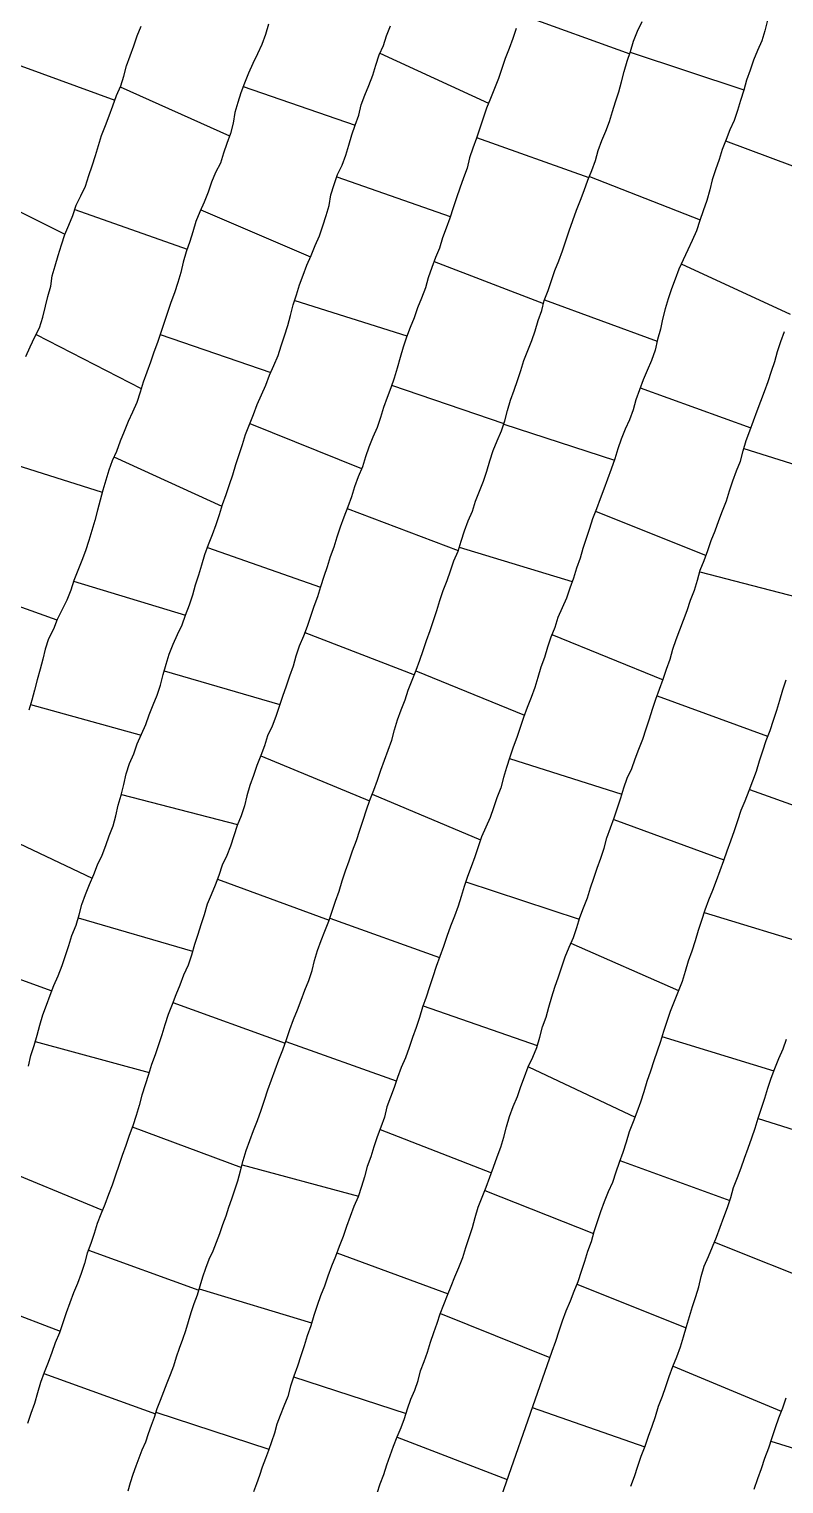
# Model space of a CAD drawing. Extents: x 703186 to 703989, y 1560402 to 1561368.
# Drawn here: x 703585.5 to 703614.3, y 1560689.2 to 1560744.7 of the extents above; entities that cross this region are included whole.
import ezdxf

# ---------------------------------------------------------------- set-up
doc = ezdxf.new("R2010")
doc.units = 0
doc.layers.add('10124_2002_REAL', color=30, linetype='Continuous')
doc.layers.add('AGROCAD PLL', color=7, linetype='Continuous')

msp = doc.modelspace()

# ---------------------------------------------------------------- linework, layer by layer
at = {"layer": '10124_2002_REAL'}
for points in [[(703613.6664, 1560745.0634), (703613.5587, 1560744.6634), (703613.4454, 1560744.2801), (703613.2828, 1560743.9081), (703613.1383, 1560743.5347), (703613.0054, 1560743.1571), (703612.8709, 1560742.775), (703612.758, 1560742.3906), (703612.6338, 1560742.0014), (703612.517, 1560741.6203), (703612.3897, 1560741.2432), (703612.2285, 1560740.8772), (703612.0836, 1560740.5092), (703611.9424, 1560740.1296), (703611.8193, 1560739.7436), (703611.6868, 1560739.3576), (703611.5577, 1560738.9692), (703611.4655, 1560738.5859), (703611.3474, 1560738.1878), (703611.2098, 1560737.7952), (703611.0793, 1560737.4167), (703610.9518, 1560737.0297), (703610.7898, 1560736.6578), (703610.627, 1560736.2965), (703610.4477, 1560735.9259), (703610.2806, 1560735.565), (703610.1407, 1560735.1883), (703610.0054, 1560734.8093), (703609.8696, 1560734.428), (703609.7575, 1560734.0506), (703609.6601, 1560733.6635), (703609.5829, 1560733.2709), (703609.4699, 1560732.8767), (703609.378, 1560732.4732), (703609.2345, 1560732.0766), (703609.0738, 1560731.6983), (703608.9172, 1560731.3434), (703608.7807, 1560730.965), (703608.6404, 1560730.5847), (703608.5338, 1560730.2032), (703608.3975, 1560729.8229), (703608.2312, 1560729.4562), (703608.0774, 1560729.0803), (703607.9545, 1560728.7084), (703607.8371, 1560728.3252), (703607.7055, 1560727.9307), (703607.561, 1560727.5504), (703607.4196, 1560727.1726), (703607.278, 1560726.7987), (703607.1386, 1560726.4187), (703606.9887, 1560726.0449), (703606.8704, 1560725.669), (703606.7439, 1560725.2883), (703606.6189, 1560724.9113), (703606.5131, 1560724.5437), (703606.3785, 1560724.1628), (703606.2577, 1560723.7712), (703606.1216, 1560723.3923), (703605.9921, 1560723.0124), (703605.8286, 1560722.6437), (703605.6663, 1560722.2734), (703605.543, 1560721.8903), (703605.3929, 1560721.5212), (703605.2643, 1560721.1391), (703605.1606, 1560720.749), (703605.0157, 1560720.3757), (703604.9029, 1560719.9876), (703604.7855, 1560719.6036), (703604.6403, 1560719.2231), (703604.4994, 1560718.8413), (703604.3511, 1560718.465), (703604.223, 1560718.0799), (703604.1039, 1560717.7024), (703603.9628, 1560717.3284), (703603.8323, 1560716.9467), (703603.7084, 1560716.556), (703603.5954, 1560716.1752), (703603.4898, 1560715.7808), (703603.3344, 1560715.3968), (703603.2019, 1560715.0195), (703603.0752, 1560714.6448), (703602.914, 1560714.272), (703602.7508, 1560713.9067), (703602.6235, 1560713.5323), (703602.49, 1560713.1418), (703602.3521, 1560712.7574), (703602.2141, 1560712.3914), (703602.0903, 1560712.0145), (703601.9745, 1560711.6298), (703601.856, 1560711.2568), (703601.7151, 1560710.8813), (703601.5716, 1560710.4987), (703601.4331, 1560710.1094), (703601.2986, 1560709.729), (703601.1604, 1560709.3377), (703601.0174, 1560708.956), (703600.897, 1560708.5644), (703600.7664, 1560708.1799), (703600.633, 1560707.7964), (703600.4988, 1560707.4108), (703600.3814, 1560707.02), (703600.2536, 1560706.6318), (703600.1167, 1560706.2519), (703599.9894, 1560705.8661), (703599.8446, 1560705.4805), (703599.6852, 1560705.1063), (703599.5398, 1560704.7312), (703599.416, 1560704.3461), (703599.2763, 1560703.9784), (703599.1428, 1560703.603), (703599.0451, 1560703.214), (703598.9113, 1560702.833), (703598.7674, 1560702.4643), (703598.644, 1560702.0782), (703598.5202, 1560701.702), (703598.3907, 1560701.3239), (703598.2882, 1560700.9415), (703598.1699, 1560700.5673), (703598.0415, 1560700.1748), (703597.8732, 1560699.7985), (703597.7333, 1560699.4281), (703597.6018, 1560699.0416), (703597.4671, 1560698.6575), (703597.3195, 1560698.2828), (703597.1776, 1560697.8966), (703597.0257, 1560697.5237), (703596.8894, 1560697.1494), (703596.7525, 1560696.7666), (703596.6031, 1560696.394), (703596.4714, 1560696.0216), (703596.3518, 1560695.6452), (703596.2332, 1560695.2554), (703596.0952, 1560694.8689), (703595.9759, 1560694.4899), (703595.8531, 1560694.1017), (703595.7327, 1560693.7151), (703595.5872, 1560693.334), (703595.4603, 1560692.9447), (703595.3527, 1560692.561), (703595.2056, 1560692.189), (703595.0668, 1560691.8267), (703594.9421, 1560691.4934), (703594.8459, 1560691.1599), (703594.7402, 1560690.827), (703594.6239, 1560690.5), (703594.4993, 1560690.1847), (703594.38, 1560689.8642), (703594.2715, 1560689.5441), (703594.167, 1560689.2272), (703594.047, 1560688.9156)], [(703585.3537, 1560732.239), (703585.5268, 1560732.6068), (703585.7016, 1560732.978), (703585.8827, 1560733.3297), (703586.0034, 1560733.7334), (703586.1078, 1560734.1487), (703586.1983, 1560734.5218), (703586.3055, 1560734.9204), (703586.3677, 1560735.3152), (703586.4748, 1560735.6941), (703586.5945, 1560736.0878), (703586.7168, 1560736.4878), (703586.8439, 1560736.8824), (703586.9948, 1560737.2476), (703587.147, 1560737.615), (703587.2849, 1560738.0079), (703587.4553, 1560738.3643), (703587.6313, 1560738.7317), (703587.7642, 1560739.1335), (703587.8835, 1560739.5087), (703588.013, 1560739.8965), (703588.1328, 1560740.2781), (703588.2514, 1560740.6595), (703588.3939, 1560741.0463), (703588.5375, 1560741.4176), (703588.6771, 1560741.7976), (703588.8178, 1560742.1891), (703588.9827, 1560742.5587), (703589.1003, 1560742.9287), (703589.194, 1560743.3274), (703589.3443, 1560743.7059), (703589.481, 1560744.0892), (703589.6113, 1560744.4608), (703589.7581, 1560744.8394)], [(703604.069, 1560744.7497), (703603.9465, 1560744.3681), (703603.8003, 1560743.9858), (703603.6506, 1560743.6078), (703603.5292, 1560743.2234), (703603.4022, 1560742.8404), (703603.2446, 1560742.4607), (703603.0914, 1560742.0812), (703602.9462, 1560741.7054), (703602.8165, 1560741.3298), (703602.6926, 1560740.9498), (703602.5571, 1560740.5688), (703602.4173, 1560740.186), (703602.2968, 1560739.8068), (703602.1989, 1560739.4232), (703602.0661, 1560739.0448), (703601.9253, 1560738.6535), (703601.7962, 1560738.2815), (703601.6733, 1560737.9095), (703601.5368, 1560737.5128), (703601.3978, 1560737.1355), (703601.2594, 1560736.7588), (703601.1455, 1560736.3711), (703600.9958, 1560736.0047), (703600.8496, 1560735.624), (703600.7198, 1560735.2377), (703600.6083, 1560734.8491), (703600.4622, 1560734.4566), (703600.3071, 1560734.0884), (703600.176, 1560733.7143), (703600.024, 1560733.3369), (703599.8821, 1560732.9711), (703599.7574, 1560732.5882), (703599.6445, 1560732.1894), (703599.5313, 1560731.7932), (703599.4104, 1560731.4109), (703599.2837, 1560731.0395), (703599.1545, 1560730.6645), (703599.0039, 1560730.291), (703598.9002, 1560729.9108), (703598.773, 1560729.5271), (703598.6021, 1560729.1546), (703598.449, 1560728.779), (703598.3163, 1560728.4018), (703598.2022, 1560728.0239), (703598.0433, 1560727.6432), (703597.9083, 1560727.2548), (703597.7887, 1560726.8852), (703597.6423, 1560726.493), (703597.4968, 1560726.1093), (703597.3517, 1560725.7262), (703597.2279, 1560725.3459), (703597.1135, 1560724.965), (703596.972, 1560724.587), (703596.8586, 1560724.2112), (703596.7303, 1560723.8358), (703596.6046, 1560723.4505), (703596.4921, 1560723.0684), (703596.3454, 1560722.696), (703596.2202, 1560722.3122), (703596.101, 1560721.9376), (703595.9573, 1560721.5651), (703595.794, 1560721.1861), (703595.6674, 1560720.806), (703595.556, 1560720.4153), (703595.4277, 1560720.0344), (703595.2909, 1560719.6505), (703595.1604, 1560719.2609), (703595.0225, 1560718.8858), (703594.8984, 1560718.5003), (703594.7582, 1560718.1273), (703594.5819, 1560717.766), (703594.4647, 1560717.3829), (703594.3311, 1560717.0053), (703594.1754, 1560716.6284), (703594.045, 1560716.2418), (703593.9115, 1560715.8645), (703593.7935, 1560715.4757), (703593.6994, 1560715.0953), (703593.5724, 1560714.7085), (703593.4232, 1560714.3361), (703593.2911, 1560713.9501), (703593.1738, 1560713.5564), (703593.0233, 1560713.1947), (703592.8561, 1560712.8207), (703592.7265, 1560712.437), (703592.5889, 1560712.0602), (703592.4339, 1560711.6894), (703592.2802, 1560711.3324), (703592.1617, 1560710.936), (703592.0422, 1560710.5529), (703591.9269, 1560710.1805), (703591.7939, 1560709.7965), (703591.6758, 1560709.3949), (703591.5517, 1560709.0081), (703591.38, 1560708.632), (703591.2408, 1560708.2505), (703591.0789, 1560707.8782), (703590.9425, 1560707.5048), (703590.7915, 1560707.1289), (703590.666, 1560706.7412), (703590.5498, 1560706.3584), (703590.4164, 1560705.973), (703590.2893, 1560705.59), (703590.1596, 1560705.2167), (703590.0457, 1560704.8343), (703589.9175, 1560704.4522), (703589.7823, 1560704.0544), (703589.682, 1560703.6558), (703589.5647, 1560703.27), (703589.4353, 1560702.8806), (703589.297, 1560702.509), (703589.1718, 1560702.1345), (703589.0403, 1560701.7482), (703588.9042, 1560701.3651), (703588.7794, 1560700.9936), (703588.6539, 1560700.6239), (703588.5087, 1560700.2561), (703588.3673, 1560699.8838), (703588.2257, 1560699.5107), (703588.0813, 1560699.1501), (703587.9657, 1560698.7697), (703587.838, 1560698.3905), (703587.7048, 1560698.0201), (703587.5943, 1560697.6313), (703587.4683, 1560697.2418), (703587.3294, 1560696.8704), (703587.1708, 1560696.506), (703587.0357, 1560696.1296), (703586.8951, 1560695.751), (703586.7717, 1560695.3674), (703586.6459, 1560694.9837), (703586.4831, 1560694.6034), (703586.3493, 1560694.229), (703586.2041, 1560693.8568), (703586.0563, 1560693.4742), (703585.9172, 1560693.0892), (703585.7997, 1560692.6918), (703585.6847, 1560692.2941), (703585.5468, 1560691.9109), (703585.4186, 1560691.5196)], [(703585.4616, 1560705.1595), (703585.5537, 1560705.5667), (703585.6775, 1560705.9415), (703585.7844, 1560706.3353), (703585.888, 1560706.7256), (703586.012, 1560707.1138), (703586.1416, 1560707.4885), (703586.28, 1560707.8671), (703586.4319, 1560708.2387), (703586.5961, 1560708.6103), (703586.742, 1560708.9943), (703586.876, 1560709.3813), (703586.9931, 1560709.7667), (703587.1195, 1560710.1474), (703587.2743, 1560710.5339), (703587.3896, 1560710.9301), (703587.499, 1560711.3272), (703587.6404, 1560711.7063), (703587.7937, 1560712.0888), (703587.9545, 1560712.4706), (703588.0984, 1560712.845), (703588.2712, 1560713.2109), (703588.4148, 1560713.5829), (703588.5385, 1560713.9512), (703588.6893, 1560714.3211), (703588.7938, 1560714.7118), (703588.8832, 1560715.1095), (703588.9983, 1560715.5027), (703589.1033, 1560715.906), (703589.183, 1560716.3119), (703589.3087, 1560716.7026), (703589.4818, 1560717.0703), (703589.6107, 1560717.4526), (703589.7711, 1560717.8198), (703589.9363, 1560718.1869), (703590.0705, 1560718.5671), (703590.2171, 1560718.9471), (703590.3752, 1560719.3119), (703590.4932, 1560719.6997), (703590.5986, 1560720.0997), (703590.713, 1560720.495), (703590.8348, 1560720.8776), (703590.9798, 1560721.2536), (703591.1452, 1560721.6206), (703591.3222, 1560721.9908), (703591.4495, 1560722.369), (703591.6006, 1560722.7529), (703591.7268, 1560723.1434), (703591.8311, 1560723.5224), (703591.9608, 1560723.9012), (703592.0752, 1560724.2875), (703592.191, 1560724.6814), (703592.325, 1560725.0633), (703592.4792, 1560725.4481), (703592.6259, 1560725.825), (703592.7471, 1560726.2085), (703592.8592, 1560726.5881), (703592.9991, 1560726.9683), (703593.1362, 1560727.3471), (703593.2605, 1560727.7208), (703593.3787, 1560728.1099), (703593.5021, 1560728.497), (703593.6227, 1560728.8749), (703593.736, 1560729.2561), (703593.8899, 1560729.6354), (703594.0423, 1560730.014), (703594.1887, 1560730.3968), (703594.3502, 1560730.7654), (703594.5128, 1560731.1441), (703594.6619, 1560731.5207), (703594.8213, 1560731.8893), (703594.9867, 1560732.2667), (703595.1096, 1560732.639), (703595.2338, 1560733.0187), (703595.3561, 1560733.4118), (703595.4643, 1560733.7989), (703595.5665, 1560734.1992), (703595.687, 1560734.5829), (703595.8084, 1560734.9625), (703595.9434, 1560735.3389), (703596.0832, 1560735.7187), (703596.249, 1560736.0869), (703596.4045, 1560736.4659), (703596.561, 1560736.8391), (703596.6899, 1560737.219), (703596.826, 1560737.6095), (703596.9337, 1560737.995), (703597.0053, 1560738.3954), (703597.1258, 1560738.794), (703597.2589, 1560739.1727), (703597.4343, 1560739.5357), (703597.5664, 1560739.9162), (703597.6799, 1560740.2964), (703597.8047, 1560740.6847), (703597.9332, 1560741.0638), (703598.0642, 1560741.4383), (703598.1605, 1560741.8322), (703598.2932, 1560742.2045), (703598.4539, 1560742.5785), (703598.6009, 1560742.9655), (703598.7187, 1560743.3535), (703598.84, 1560743.7377), (703599.0061, 1560744.0998), (703599.1258, 1560744.4699), (703599.282, 1560744.8491)], [(703594.6248, 1560744.9077), (703594.5097, 1560744.5237), (703594.3691, 1560744.1353), (703594.1941, 1560743.7762), (703594.022, 1560743.415), (703593.8543, 1560743.0419), (703593.6979, 1560742.6653), (703593.5692, 1560742.2952), (703593.4478, 1560741.9245), (703593.3344, 1560741.5362), (703593.2686, 1560741.1295), (703593.1649, 1560740.7398), (703593.0286, 1560740.3603), (703592.896, 1560739.9902), (703592.7902, 1560739.614), (703592.6005, 1560739.2585), (703592.4506, 1560738.889), (703592.317, 1560738.5063), (703592.162, 1560738.1259), (703592.0033, 1560737.7527), (703591.8451, 1560737.3805), (703591.7348, 1560736.9956), (703591.6114, 1560736.6147), (703591.4822, 1560736.2324), (703591.3663, 1560735.8381), (703591.2676, 1560735.4439), (703591.1569, 1560735.0543), (703591.0368, 1560734.6654), (703590.8858, 1560734.2877), (703590.7618, 1560733.9127), (703590.6396, 1560733.5282), (703590.5125, 1560733.1451), (703590.3835, 1560732.7711), (703590.2435, 1560732.3957), (703590.1139, 1560732.015), (703589.9712, 1560731.6379), (703589.8332, 1560731.2515), (703589.7214, 1560730.8737), (703589.5946, 1560730.4827), (703589.4271, 1560730.1146), (703589.2647, 1560729.7515), (703589.1136, 1560729.3733), (703588.9588, 1560729.0004), (703588.8134, 1560728.614), (703588.6507, 1560728.2575), (703588.5197, 1560727.8967), (703588.4116, 1560727.512), (703588.2987, 1560727.1395), (703588.1984, 1560726.758), (703588.0918, 1560726.3656), (703587.9852, 1560725.9756), (703587.8784, 1560725.5905), (703587.7587, 1560725.21), (703587.6405, 1560724.8224), (703587.4989, 1560724.449), (703587.3412, 1560724.0748), (703587.1847, 1560723.6918), (703587.07, 1560723.3133), (703586.9247, 1560722.9357), (703586.7334, 1560722.5613), (703586.5528, 1560722.1977), (703586.4073, 1560721.8265), (703586.2282, 1560721.4562), (703586.0949, 1560721.0728), (703586.0011, 1560720.6815), (703585.9009, 1560720.2982), (703585.7943, 1560719.8987), (703585.6888, 1560719.5086), (703585.5827, 1560719.1253), (703585.4772, 1560718.744)], [(703589.2644, 1560688.9502), (703589.3514, 1560689.2722), (703589.4537, 1560689.5931), (703589.5732, 1560689.9071), (703589.6872, 1560690.2121), (703589.804, 1560690.5257), (703589.9358, 1560690.832), (703590.046, 1560691.143), (703590.1522, 1560691.4636), (703590.2648, 1560691.7719), (703590.3712, 1560692.0973), (703590.4968, 1560692.4193), (703590.6212, 1560692.7478), (703590.7542, 1560693.0778), (703590.8789, 1560693.3958), (703591.0025, 1560693.7303), (703591.1114, 1560694.0678), (703591.229, 1560694.4043), (703591.3488, 1560694.7373), (703591.4663, 1560695.077), (703591.5718, 1560695.4196), (703591.6712, 1560695.7639), (703591.7839, 1560696.105), (703591.9079, 1560696.4369), (703592.0118, 1560696.779), (703592.1124, 1560697.1175), (703592.2217, 1560697.454), (703592.3526, 1560697.7909), (703592.505, 1560698.1163), (703592.6388, 1560698.4399), (703592.7684, 1560698.7693), (703592.8709, 1560699.1181), (703593.0014, 1560699.4504), (703593.1067, 1560699.7758), (703593.2257, 1560700.1023), (703593.3398, 1560700.4385), (703593.4468, 1560700.7886), (703593.5521, 1560701.1612), (703593.6589, 1560701.5596), (703593.7702, 1560701.9353), (703593.907, 1560702.3283), (703594.0513, 1560702.7081), (703594.1983, 1560703.0865), (703594.3391, 1560703.4732), (703594.4622, 1560703.8645), (703594.5955, 1560704.2523), (703594.7341, 1560704.636), (703594.8745, 1560705.0199), (703595.0159, 1560705.4007), (703595.1632, 1560705.7829), (703595.3015, 1560706.1703), (703595.4289, 1560706.5589), (703595.58, 1560706.9362), (703595.7207, 1560707.3089), (703595.8697, 1560707.6803), (703596.0072, 1560708.0556), (703596.1634, 1560708.4209), (703596.2807, 1560708.803), (703596.3793, 1560709.1831), (703596.4872, 1560709.5685), (703596.6266, 1560709.9511), (703596.7699, 1560710.3133), (703596.9204, 1560710.6934), (703597.055, 1560711.0701), (703597.1805, 1560711.4538), (703597.3173, 1560711.8344), (703597.4277, 1560712.2231), (703597.5643, 1560712.6088), (703597.7029, 1560712.993), (703597.8308, 1560713.3782), (703597.9818, 1560713.7662), (703598.1019, 1560714.1557), (703598.2298, 1560714.5479), (703598.3572, 1560714.9326), (703598.4873, 1560715.3052), (703598.6464, 1560715.6846), (703598.7826, 1560716.0738), (703598.904, 1560716.4549), (703599.0421, 1560716.8333), (703599.1919, 1560717.2175), (703599.328, 1560717.6005), (703599.4339, 1560717.984), (703599.543, 1560718.3753), (703599.6872, 1560718.7569), (703599.831, 1560719.1296), (703599.9495, 1560719.5089), (703600.1045, 1560719.8855), (703600.2613, 1560720.2701), (703600.3968, 1560720.6529), (703600.5174, 1560721.0218), (703600.654, 1560721.4003), (703600.789, 1560721.7787), (703600.9218, 1560722.1585), (703601.0448, 1560722.5381), (703601.1591, 1560722.9274), (703601.2932, 1560723.3066), (703601.4448, 1560723.6817), (703601.5659, 1560724.0528), (703601.6944, 1560724.4422), (703601.8578, 1560724.8061), (703601.9744, 1560725.1896), (703602.0999, 1560725.5794), (703602.2405, 1560725.9613), (703602.4086, 1560726.3266), (703602.5249, 1560726.7123), (703602.6791, 1560727.0947), (703602.8228, 1560727.471), (703602.9489, 1560727.8639), (703603.0631, 1560728.2526), (703603.1973, 1560728.641), (703603.3472, 1560729.0211), (703603.5123, 1560729.3941), (703603.6389, 1560729.7821), (703603.7397, 1560730.1753), (703603.8628, 1560730.5633), (703603.9966, 1560730.9425), (703604.1269, 1560731.3185), (703604.2477, 1560731.6943), (703604.3609, 1560732.0787), (703604.5159, 1560732.458), (703604.67, 1560732.8412), (703604.7955, 1560733.2171), (703604.9151, 1560733.605), (703605.0478, 1560733.9832), (703605.1483, 1560734.3686), (703605.2899, 1560734.7521), (703605.4207, 1560735.133), (703605.5531, 1560735.5126), (703605.7024, 1560735.8848), (703605.8445, 1560736.2639), (703605.9746, 1560736.64), (703606.1023, 1560737.0327), (703606.2367, 1560737.4234), (703606.3714, 1560737.8139), (703606.5261, 1560738.1914), (703606.6726, 1560738.5724), (703606.8126, 1560738.9545), (703606.9596, 1560739.3318), (703607.0969, 1560739.7063), (703607.202, 1560740.0927), (703607.342, 1560740.468), (703607.498, 1560740.8301), (703607.6297, 1560741.2019), (703607.7487, 1560741.5767), (703607.8657, 1560741.9428), (703607.9912, 1560742.3345), (703608.0891, 1560742.718), (703608.1921, 1560743.1058), (703608.3159, 1560743.4988), (703608.4375, 1560743.8657), (703608.5529, 1560744.2617), (703608.7099, 1560744.6436), (703608.8769, 1560745.0182)], [(703598.7668, 1560688.8643), (703598.8869, 1560689.2259), (703599.0167, 1560689.5811), (703599.1321, 1560689.9505), (703599.262, 1560690.3084), (703599.3973, 1560690.6613), (703599.5316, 1560691.0111), (703599.6782, 1560691.3692), (703599.8124, 1560691.72), (703599.9254, 1560692.0822), (703600.0486, 1560692.4473), (703600.2045, 1560692.7984), (703600.3307, 1560693.1598), (703600.4254, 1560693.5332), (703600.557, 1560693.8947), (703600.6879, 1560694.2517), (703600.8089, 1560694.6222), (703600.9277, 1560694.9952), (703601.0533, 1560695.3539), (703601.1755, 1560695.71), (703601.317, 1560696.0617), (703601.455, 1560696.4174), (703601.5876, 1560696.7687), (703601.7334, 1560697.1248), (703601.882, 1560697.4823), (703602.0316, 1560697.8617), (703602.1483, 1560698.2454), (703602.2829, 1560698.6228), (703602.4085, 1560699.0007), (703602.5058, 1560699.3895), (703602.6171, 1560699.7803), (703602.7703, 1560700.1601), (703602.9221, 1560700.5417), (703603.0712, 1560700.9223), (703603.2143, 1560701.3063), (703603.3499, 1560701.6947), (703603.4884, 1560702.0672), (703603.6061, 1560702.4481), (703603.7045, 1560702.8392), (703603.8204, 1560703.2335), (703603.9622, 1560703.623), (703604.1222, 1560703.9993), (703604.2511, 1560704.3832), (703604.3851, 1560704.7514), (703604.5365, 1560705.1269), (703604.7113, 1560705.4982), (703604.8594, 1560705.874), (703604.975, 1560706.2614), (703605.0842, 1560706.6571), (703605.2141, 1560707.03), (703605.3195, 1560707.4104), (703605.4362, 1560707.8008), (703605.5534, 1560708.1776), (703605.6835, 1560708.5654), (703605.8111, 1560708.949), (703605.9458, 1560709.327), (703606.0943, 1560709.6999), (703606.2571, 1560710.0689), (703606.3826, 1560710.4436), (703606.4974, 1560710.8322), (703606.6396, 1560711.2048), (703606.7958, 1560711.5823), (703606.9122, 1560711.9659), (703607.0398, 1560712.3331), (703607.1698, 1560712.7161), (703607.3086, 1560713.0956), (703607.4275, 1560713.4753), (703607.5369, 1560713.8657), (703607.6779, 1560714.2481), (703607.8173, 1560714.6274), (703607.9445, 1560715.0138), (703608.0707, 1560715.3975), (703608.1844, 1560715.773), (703608.3157, 1560716.141), (703608.4838, 1560716.5158), (703608.6138, 1560716.8854), (703608.7525, 1560717.2553), (703608.9025, 1560717.6318), (703609.0356, 1560718.0246), (703609.16, 1560718.4125), (703609.2789, 1560718.7845), (703609.4021, 1560719.1585), (703609.5436, 1560719.5453), (703609.689, 1560719.9251), (703609.8112, 1560720.3076), (703609.9494, 1560720.6834), (703610.057, 1560721.0682), (703610.1865, 1560721.4326), (703610.323, 1560721.8028), (703610.4553, 1560722.1761), (703610.5991, 1560722.5484), (703610.7225, 1560722.9369), (703610.8742, 1560723.316), (703610.9983, 1560723.6948), (703611.0966, 1560724.0755), (703611.2493, 1560724.4481), (703611.3931, 1560724.8343), (703611.522, 1560725.2136), (703611.6726, 1560725.585), (703611.8034, 1560725.9734), (703611.9453, 1560726.3456), (703612.0954, 1560726.7273), (703612.2173, 1560727.1068), (703612.3488, 1560727.4877), (703612.478, 1560727.8753), (703612.6333, 1560728.2424), (703612.7327, 1560728.6366), (703612.8542, 1560729.0263), (703612.9888, 1560729.4001), (703613.1328, 1560729.7777), (703613.2667, 1560730.1583), (703613.4124, 1560730.5301), (703613.5558, 1560730.9032), (703613.6889, 1560731.2814), (703613.8144, 1560731.6711), (703613.9425, 1560732.0487), (703614.0491, 1560732.4292), (703614.1747, 1560732.8008), (703614.3195, 1560733.1836)], [(703614.3699, 1560719.8868), (703614.2401, 1560719.5032), (703614.1214, 1560719.1124), (703614.0068, 1560718.7253), (703613.8887, 1560718.3397), (703613.7521, 1560717.952), (703613.6021, 1560717.567), (703613.4755, 1560717.1785), (703613.3519, 1560716.7914), (703613.2298, 1560716.398), (703613.0901, 1560716.0362), (703612.9546, 1560715.6566), (703612.8025, 1560715.2739), (703612.6485, 1560714.906), (703612.5162, 1560714.5198), (703612.3956, 1560714.1356), (703612.2556, 1560713.7481), (703612.1191, 1560713.3633), (703611.9844, 1560712.9925), (703611.8412, 1560712.6096), (703611.7057, 1560712.2236), (703611.5609, 1560711.8623), (703611.4178, 1560711.4862), (703611.2705, 1560711.1036), (703611.1527, 1560710.7167), (703611.0253, 1560710.3307), (703610.9051, 1560709.9393), (703610.7753, 1560709.547), (703610.6391, 1560709.1643), (703610.5246, 1560708.7745), (703610.4032, 1560708.3903), (703610.2562, 1560708.0078), (703610.0995, 1560707.6273), (703609.9561, 1560707.2458), (703609.8184, 1560706.8579), (703609.6963, 1560706.4765), (703609.5819, 1560706.105), (703609.4577, 1560705.73), (703609.3254, 1560705.3565), (703609.1967, 1560704.9639), (703609.0661, 1560704.568), (703608.9414, 1560704.1805), (703608.8161, 1560703.7879), (703608.6828, 1560703.3986), (703608.5373, 1560703.03), (703608.3865, 1560702.6512), (703608.2776, 1560702.2594), (703608.1459, 1560701.8671), (703608.0049, 1560701.4792), (703607.8791, 1560701.1102), (703607.7452, 1560700.7254), (703607.584, 1560700.3596), (703607.4262, 1560699.9851), (703607.2935, 1560699.6006), (703607.1704, 1560699.2164), (703607.0435, 1560698.8352), (703606.9337, 1560698.4594), (703606.7916, 1560698.0845), (703606.6758, 1560697.7047), (703606.5565, 1560697.319), (703606.4289, 1560696.9325), (703606.2805, 1560696.5605), (703606.1311, 1560696.1879), (703605.968, 1560695.8119), (703605.8317, 1560695.4315), (703605.6992, 1560695.0445), (703605.5683, 1560694.6499), (703605.4327, 1560694.2687), (703597.9934, 1560672.9793)], [(703608.4466, 1560689.1288), (703608.5877, 1560689.5049), (703608.7111, 1560689.8959), (703608.8472, 1560690.2762), (703608.9924, 1560690.6542), (703609.1219, 1560691.0366), (703609.2653, 1560691.4216), (703609.3934, 1560691.7927), (703609.5096, 1560692.1822), (703609.6604, 1560692.5633), (703609.7816, 1560692.9421), (703609.9126, 1560693.3221), (703610.0552, 1560693.6951), (703610.2102, 1560694.0669), (703610.3465, 1560694.4499), (703610.459, 1560694.8313), (703610.5727, 1560695.221), (703610.6888, 1560695.6037), (703610.8067, 1560695.9837), (703610.9295, 1560696.3665), (703611.0496, 1560696.7391), (703611.1396, 1560697.139), (703611.2542, 1560697.5268), (703611.4169, 1560697.8931), (703611.573, 1560698.268), (703611.7208, 1560698.6369), (703611.8613, 1560699.0119), (703611.9969, 1560699.3937), (703612.1382, 1560699.7716), (703612.2621, 1560700.1471), (703612.3672, 1560700.5319), (703612.5169, 1560700.9153), (703612.6612, 1560701.2808), (703612.7911, 1560701.654), (703612.934, 1560702.0338), (703613.0676, 1560702.4188), (703613.1948, 1560702.7979), (703613.3135, 1560703.175), (703613.4344, 1560703.5591), (703613.5596, 1560703.9375), (703613.673, 1560704.3127), (703613.8038, 1560704.6948), (703613.9438, 1560705.073), (703614.1016, 1560705.4514), (703614.2591, 1560705.8211), (703614.3939, 1560706.1855)], [(703614.3693, 1560692.4881), (703614.2359, 1560692.1082), (703614.0919, 1560691.733), (703613.9621, 1560691.3561), (703613.8261, 1560690.9748), (703613.7051, 1560690.5846), (703613.5544, 1560690.1885), (703613.4287, 1560689.7927), (703613.2877, 1560689.4109), (703613.1418, 1560689.0088)]]:
    msp.add_lwpolyline(points, dxfattribs=at)
at = {"layer": 'AGROCAD PLL', "color": 5, "true_color": 0x0000ff}
for points in [[(703604.2567, 1560745.2862), (703608.41, 1560743.7828)], [(703583.0367, 1560738.7939), (703586.8506, 1560736.8987)], [(703603.5972, 1560729.6544), (703607.8208, 1560728.2763)], [(703582.3826, 1560723.6735), (703586.5462, 1560722.1807)], [(703585.5343, 1560718.9502), (703589.7548, 1560717.7825)], [(703596.9597, 1560710.8035), (703601.1488, 1560709.3067)], [(703589.4209, 1560702.842), (703593.587, 1560701.2915)]]:
    msp.add_lwpolyline(points, dxfattribs=at)
at = {"layer": 'AGROCAD PLL', "color": 3, "true_color": 0x00ff00}
for points in [[(703584.5004, 1560743.5701), (703588.7539, 1560742.0114)], [(703593.6542, 1560742.5397), (703597.9295, 1560741.053)], [(703593.6542, 1560742.5397), (703597.9294, 1560741.053)], [(703612.0664, 1560740.463), (703616.3309, 1560738.8768)], [(703606.8683, 1560739.0975), (703611.0915, 1560737.4521)], [(703587.2249, 1560737.8369), (703591.5155, 1560736.331)], [(703600.9395, 1560735.858), (703605.1182, 1560734.2533)], [(703595.6194, 1560734.3678), (703599.9022, 1560733.0228)], [(703585.7509, 1560733.0737), (703589.7613, 1560731.0086)], [(703590.4884, 1560733.0753), (703594.7052, 1560731.6208)], [(703599.3157, 1560731.1333), (703603.6026, 1560729.6708)], [(703608.8051, 1560731.0326), (703613.0301, 1560729.5085)], [(703583.9612, 1560728.4156), (703588.2772, 1560727.0579)], [(703612.758, 1560728.7176), (703617.0169, 1560727.3898)], [(703588.7176, 1560728.404), (703592.8399, 1560726.5227)], [(703597.6202, 1560726.4347), (703601.8637, 1560724.8255)], [(703607.1048, 1560726.3344), (703611.322, 1560724.6433)], [(703601.9033, 1560724.9558), (703606.2126, 1560723.6456)], [(703611.0802, 1560724.0122), (703615.4522, 1560722.8833)], [(703587.1737, 1560723.6555), (703591.4467, 1560722.3606)], [(703587.1737, 1560723.6555), (703591.4462, 1560722.3607)], [(703596.0106, 1560721.7033), (703600.1885, 1560720.0915)], [(703600.2492, 1560720.2405), (703604.3861, 1560718.5539)], [(703609.4498, 1560719.2889), (703613.6713, 1560717.7446)], [(703594.3289, 1560717), (703598.4803, 1560715.2851)], [(703603.8171, 1560716.8987), (703608.1128, 1560715.5365)], [(703612.9745, 1560715.7122), (703617.1765, 1560714.2123)], [(703598.582, 1560715.531), (703602.7139, 1560713.7983)], [(703607.7973, 1560714.5729), (703611.9977, 1560713.0291)], [(703583.8278, 1560714.2567), (703587.894, 1560712.327)], [(703592.6723, 1560712.2886), (703596.9343, 1560710.7322)], [(703587.3567, 1560710.8171), (703591.7206, 1560709.5472)], [(703611.2457, 1560711.0222), (703615.5912, 1560709.6992)], [(703582.1636, 1560709.5472), (703586.3498, 1560708.0378)], [(703606.1613, 1560709.8519), (703610.2685, 1560708.0398)], [(703609.6389, 1560706.29), (703613.9077, 1560704.9754)], [(703585.72, 1560706.0981), (703590.0704, 1560704.9172)], [(703595.2766, 1560706.1006), (703599.4958, 1560704.5944)], [(703604.5377, 1560705.1295), (703608.6094, 1560703.2126)], [(703584.0794, 1560701.3879), (703588.2837, 1560699.6636)], [(703608.0332, 1560701.557), (703612.2246, 1560700.0334)], [(703602.8734, 1560700.4193), (703607.0239, 1560698.7682)], [(703611.6456, 1560698.4492), (703615.8543, 1560696.763)], [(703587.7453, 1560698.1327), (703591.9624, 1560696.6162)], [(703597.2267, 1560698.0301), (703601.4746, 1560696.4693)], [(703606.3912, 1560696.8381), (703610.5594, 1560695.1753)], [(703591.9783, 1560696.6686), (703596.2669, 1560695.3661)], [(703601.1798, 1560695.7206), (703605.3533, 1560694.0415)], [(703610.0631, 1560693.7141), (703614.1917, 1560691.993)], [(703586.0423, 1560693.4353), (703590.3051, 1560691.8952)], [(703595.5799, 1560693.3115), (703599.8724, 1560691.9123)], [(703590.3239, 1560691.9526), (703594.6388, 1560690.5418)], [(703599.5293, 1560691.0051), (703603.7289, 1560689.3928)], [(703613.7889, 1560690.8548), (703618.0584, 1560689.5308)]]:
    msp.add_lwpolyline(points, dxfattribs=at)
at = {"layer": 'AGROCAD PLL', "color": 1, "true_color": 0xff0000}
for points in [[(703598.8716, 1560743.8067), (703603.0224, 1560741.9027)], [(703608.4298, 1560743.8424), (703612.7626, 1560742.4063)], [(703588.9645, 1560742.5179), (703593.1352, 1560740.6571)], [(703602.5626, 1560740.5842), (703606.853, 1560739.0583)], [(703597.2303, 1560739.0913), (703601.5567, 1560737.5707)], [(703592.0343, 1560737.8256), (703596.2287, 1560736.0419)], [(703610.3743, 1560735.7673), (703614.5317, 1560733.8424)], [(703605.1598, 1560734.3997), (703609.4555, 1560732.8136)], [(703593.9072, 1560729.6783), (703598.1756, 1560727.9601)], [(703592.2858, 1560724.9516), (703596.6004, 1560723.4377)], [(703592.2858, 1560724.9516), (703596.6008, 1560723.4376)], [(703605.4355, 1560721.6261), (703609.6795, 1560719.9002)], [(703590.6387, 1560720.2382), (703595.0503, 1560718.9615)], [(703589.0047, 1560715.5271), (703593.438, 1560714.3729)], [(703602.1481, 1560712.1906), (703606.4785, 1560710.7682)], [(703590.9744, 1560707.592), (703595.2513, 1560706.0297)], [(703600.5177, 1560707.4652), (703604.8811, 1560705.9466)], [(703613.3093, 1560703.1618), (703617.6726, 1560701.7884)], [(703598.8773, 1560702.7459), (703603.132, 1560701.0853)], [(703593.6128, 1560701.3876), (703598.0492, 1560700.1983)], [(703582.3998, 1560696.6805), (703586.6665, 1560695.0465)], [(703604.6884, 1560692.1386), (703608.9858, 1560690.637)]]:
    msp.add_lwpolyline(points, dxfattribs=at)

doc.saveas('drawing.dxf')
